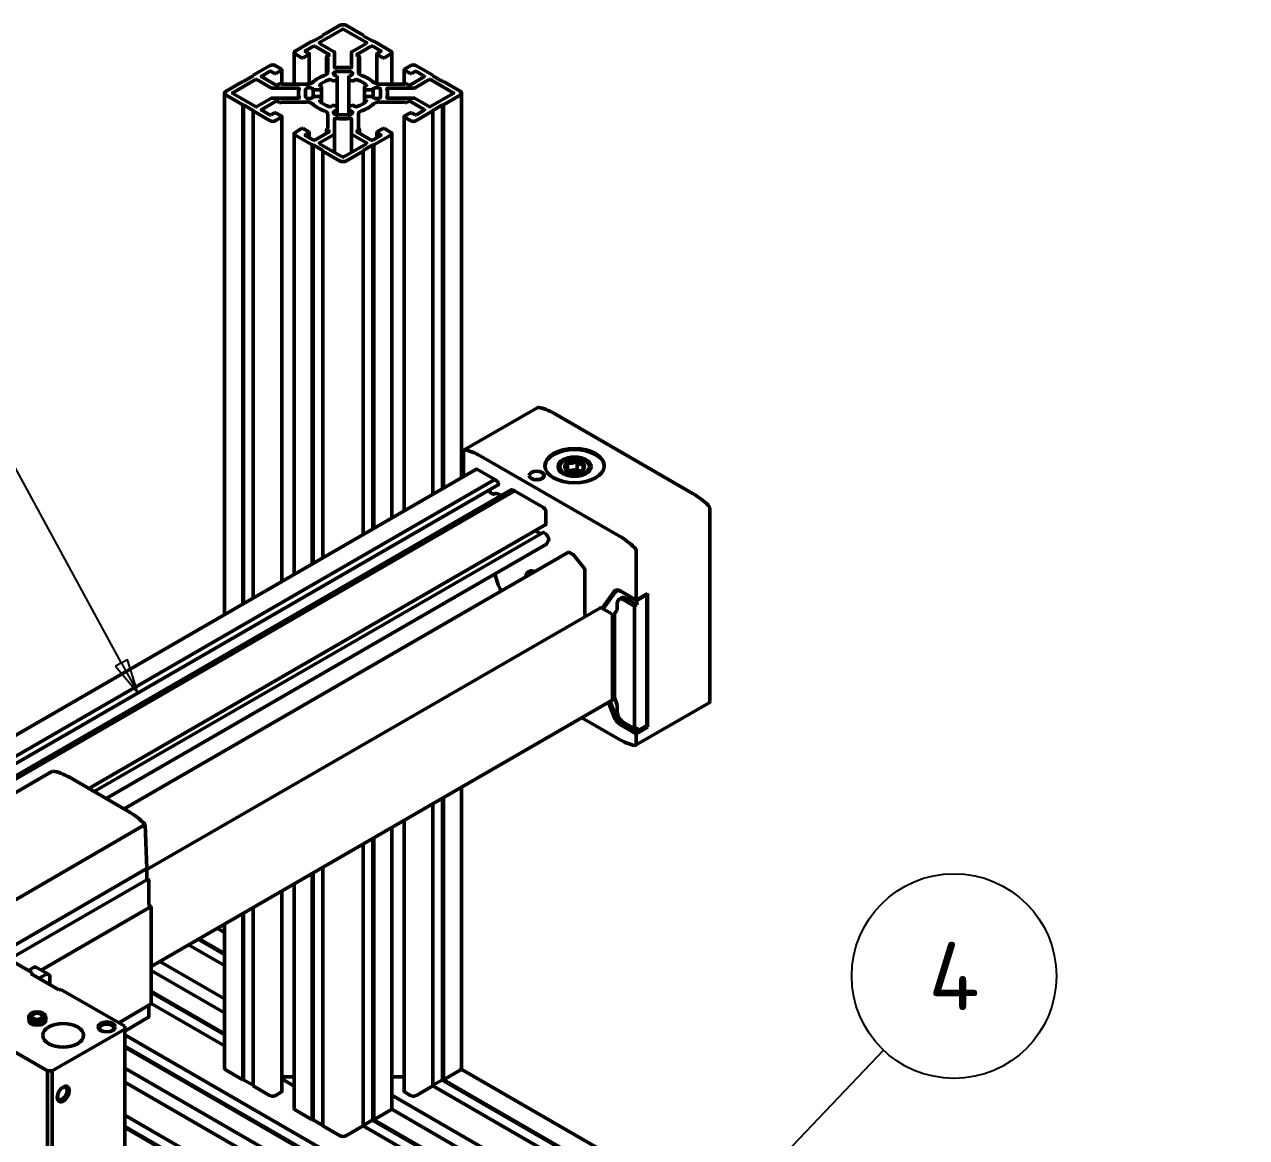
# Model space of a CAD drawing. Header units: millimetres. Extents: x 0 to 2376, y 0 to 1680.
# Drawn here: x 625.5 to 983.7, y 408.3 to 734.6 of the extents above; entities that cross this region are included whole.
import ezdxf

# ---------------------------------------------------------------- set-up
doc = ezdxf.new("R2010")
doc.units = ezdxf.units.MM
doc.header["$LTSCALE"] = 4
doc.layers.add('Symbol (ISO)', color=7, linetype='Continuous', lineweight=25)
doc.layers.add('Visible (ISO)', color=7, linetype='Continuous', lineweight=50)
doc.styles.add('Note Text (DIN)', font='isocpeur.ttf')

# ---------------------------------------------------------------- blocks, each defined once
blk = doc.blocks.new('Balloon1')
at = {"layer": 'Symbol (ISO)'}
for p, q in [((163.481, 136.851), (147.257, 166.656)), ((163.921, 137.09), (163.042, 136.612)), ((164.677, 134.655), (163.921, 137.09)), ((163.042, 136.612), (164.677, 134.655)), ((163.481, 136.851), (164.677, 134.655))]:
    blk.add_line(p, q, dxfattribs=at)
at = {"layer": 'Symbol (ISO)', "flags": 128}
blk.add_lwpolyline([(163.042, 136.612), (164.677, 134.655), (163.921, 137.09), (163.042, 136.612)], dxfattribs=at)
at = {"layer": 'Symbol (ISO)'}
blk.add_circle((142.285, 172.251), 7.5, dxfattribs=at)
blk.add_solid([(163.042, 136.612), (164.677, 134.655), (163.921, 137.09), (163.042, 136.612)], dxfattribs=at)
at = {"layer": 'Symbol (ISO)', "insert": (142.285, 172.251), "char_height": 5, "attachment_point": 5, "style": 'Note Text (DIN)'}
blk.add_mtext('1', dxfattribs=at)
blk = doc.blocks.new('Balloon4')
at = {"layer": 'Symbol (ISO)'}
for p, q in [((204.615, 93.028), (219.338, 108.498)), ((204.253, 93.372), (202.892, 91.217)), ((204.978, 92.683), (204.253, 93.372)), ((204.615, 93.028), (202.892, 91.217)), ((202.892, 91.217), (204.978, 92.683))]:
    blk.add_line(p, q, dxfattribs=at)
at = {"layer": 'Symbol (ISO)', "flags": 128}
blk.add_lwpolyline([(204.253, 93.372), (202.892, 91.217), (204.978, 92.683), (204.253, 93.372)], dxfattribs=at)
at = {"layer": 'Symbol (ISO)'}
blk.add_circle((224.49, 113.912), 7.5, dxfattribs=at)
blk.add_solid([(204.253, 93.372), (202.892, 91.217), (204.978, 92.683), (204.253, 93.372)], dxfattribs=at)
at = {"layer": 'Symbol (ISO)', "insert": (224.49, 113.912), "char_height": 5, "attachment_point": 5, "style": 'Note Text (DIN)'}
blk.add_mtext('4', dxfattribs=at)

msp = doc.modelspace()

# ---------------------------------------------------------------- linework, layer by layer
at = {"layer": 'Visible (ISO)'}
for p, q in [((710.08, 729.65), (712.91, 731.28)), ((718.64, 733.12), (711.99, 729.28)), ((712.91, 731.44), (717.79, 734.26)), ((712.91, 731.28), (712.91, 731.44)), ((725.71, 729.28), (719.06, 733.12)), ((719.91, 734.26), (724.79, 731.44)), ((724.79, 731.44), (724.79, 731.28)), ((724.79, 731.28), (727.62, 729.65)), ((704.81, 726.77), (709.8, 729.65)), ((710.15, 728.22), (707.85, 726.89)), ((709.8, 729.65), (710.08, 729.65)), ((714.61, 725.89), (710.57, 728.22)), ((711.99, 729.04), (716.26, 726.57)), ((721.44, 726.57), (725.71, 729.04)), ((727.12, 728.22), (723.09, 725.89)), ((729.84, 726.89), (727.55, 728.22)), ((727.62, 729.65), (727.9, 729.65)), ((727.9, 729.65), (732.88, 726.77)), ((704.52, 717.06), (704.52, 726.36)), ((706.72, 724.85), (704.81, 725.95)), ((708.84, 725.83), (707.15, 724.85)), ((707.85, 726.65), (708.84, 726.08)), ((708.93, 717.15), (708.93, 725.95)), ((714.02, 719.99), (714.02, 725.08)), ((714.11, 725.2), (714.61, 725.48)), ((714.26, 724.87), (714.11, 724.95)), ((714.35, 720.63), (714.35, 724.74)), ((716.35, 726.45), (716.35, 722.04)), ((721.35, 722.04), (721.35, 726.45)), ((723.09, 725.48), (723.59, 725.2)), ((723.35, 724.74), (723.35, 720.63)), ((723.59, 724.95), (723.44, 724.87)), ((723.67, 719.99), (723.67, 725.08)), ((728.77, 717.15), (728.77, 725.95)), ((728.85, 726.08), (729.84, 726.65)), ((730.55, 724.85), (728.85, 725.83)), ((732.88, 725.95), (730.97, 724.85)), ((733.18, 717.06), (733.18, 726.36)), ((692.54, 719.69), (697.53, 722.56)), ((697.32, 720.81), (695.02, 719.48)), ((698.73, 720.24), (697.74, 720.81)), ((698.94, 722.56), (700.85, 721.46)), ((700.85, 721.22), (699.15, 720.24)), ((700.94, 717.07), (700.94, 721.34)), ((720.55, 720.81), (717.15, 720.81)), ((736.76, 717.07), (736.76, 721.34)), ((736.84, 721.46), (738.75, 722.56)), ((738.54, 720.24), (736.84, 721.22)), ((739.96, 720.81), (738.97, 720.24)), ((740.17, 722.56), (745.15, 719.69)), ((742.68, 719.48), (740.38, 720.81)), ((684.55, 715.07), (689.43, 717.89)), ((693.18, 718.42), (686.53, 714.58)), ((689.43, 717.89), (689.72, 717.89)), ((689.72, 717.89), (692.54, 719.52)), ((692.54, 719.52), (692.54, 719.69)), ((697.88, 715.96), (693.6, 718.42)), ((695.02, 719.24), (699.05, 716.91)), ((699.76, 716.91), (700.25, 717.2)), ((700.68, 717.2), (700.83, 717.11)), ((701.04, 717.06), (708.17, 717.06)), ((712.1, 716.52), (712.44, 716.33)), ((715.62, 718.16), (715.28, 718.36)), ((717.15, 719.54), (717.15, 718.42)), ((717.15, 718.42), (717.15, 710.5)), ((720.55, 718.42), (720.55, 719.54)), ((720.55, 718.42), (720.55, 710.5)), ((722.41, 718.36), (722.08, 718.16)), ((725.26, 716.33), (725.6, 716.52)), ((729.52, 717.06), (736.66, 717.06)), ((736.87, 717.11), (737.02, 717.2)), ((737.44, 717.2), (737.94, 716.91)), ((738.65, 716.91), (742.68, 719.24)), ((744.09, 718.42), (739.82, 715.96)), ((751.16, 714.58), (744.52, 718.42)), ((745.15, 719.69), (745.15, 719.52)), ((745.15, 719.52), (747.98, 717.89)), ((747.98, 717.89), (748.26, 717.89)), ((748.26, 717.89), (753.14, 715.07)), ((684.11, 561.62), (684.11, 714.46)), ((689.43, 711.03), (684.55, 713.85)), ((686.53, 714.34), (693.18, 710.5)), ((693.6, 710.5), (697.88, 712.97)), ((705.72, 715.9), (698.09, 715.9)), ((698.09, 713.02), (705.72, 713.02)), ((705.78, 713.02), (705.78, 714.46)), ((707.85, 715.44), (707.85, 713.48)), ((711.98, 715.44), (710.05, 715.44)), ((710.05, 715.44), (710.05, 713.48)), ((710.05, 713.48), (711.98, 713.48)), ((712.58, 712.8), (712.58, 716.12)), ((725.11, 712.8), (725.11, 716.12)), ((727.65, 715.44), (725.71, 715.44)), ((725.71, 713.48), (727.65, 713.48)), ((727.65, 715.44), (727.65, 713.48)), ((729.85, 713.48), (729.85, 715.44)), ((731.92, 713.02), (731.92, 714.46)), ((739.61, 715.9), (731.98, 715.9)), ((731.98, 713.02), (739.61, 713.02)), ((739.82, 712.97), (744.09, 710.5)), ((744.52, 710.5), (751.16, 714.34)), ((753.14, 713.85), (748.26, 711.03)), ((753.58, 601.72), (753.58, 714.46)), ((689.72, 711.03), (689.43, 711.03)), ((689.43, 711.03), (689.43, 564.69)), ((692.54, 709.4), (689.72, 711.03)), ((689.72, 711.03), (689.72, 564.85)), ((692.54, 709.24), (692.54, 709.4)), ((699.05, 712.01), (695.02, 709.68)), ((695.02, 709.44), (697.32, 708.11)), ((700.25, 711.73), (699.76, 712.01)), ((700.83, 711.81), (700.68, 711.73)), ((708.17, 711.86), (701.04, 711.86)), ((712.44, 712.6), (712.1, 712.4)), ((712.58, 711.59), (712.58, 712.8)), ((715.28, 710.57), (715.62, 710.76)), ((717.15, 710.5), (717.15, 709.38)), ((717.15, 709.38), (717.15, 708.11)), ((720.55, 709.38), (720.55, 710.5)), ((720.55, 709.38), (720.55, 708.11)), ((722.08, 710.76), (722.41, 710.57)), ((725.11, 711.59), (725.11, 712.8)), ((725.6, 712.4), (725.26, 712.6)), ((736.66, 711.86), (729.52, 711.86)), ((737.02, 711.73), (736.87, 711.81)), ((737.94, 712.01), (737.44, 711.73)), ((742.68, 709.68), (738.65, 712.01)), ((740.38, 708.11), (742.68, 709.44)), ((747.98, 711.03), (745.15, 709.4)), ((745.15, 709.4), (745.15, 709.24)), ((748.26, 711.03), (747.98, 711.03)), ((747.98, 711.03), (747.98, 598.49)), ((748.26, 711.03), (748.26, 598.65)), ((697.53, 706.36), (692.54, 709.24)), ((692.54, 709.24), (692.54, 566.48)), ((697.74, 708.11), (698.73, 708.68)), ((700.85, 707.46), (698.94, 706.36)), ((699.15, 708.68), (700.85, 707.7)), ((700.94, 571.33), (700.94, 707.58)), ((714.35, 704.18), (714.35, 708.3)), ((716.35, 706.88), (716.35, 702.47)), ((717.15, 708.11), (720.55, 708.11)), ((721.35, 702.47), (721.35, 706.88)), ((723.35, 708.3), (723.35, 704.18)), ((736.76, 592.01), (736.76, 707.58)), ((736.84, 707.7), (738.54, 708.68)), ((738.75, 706.36), (736.84, 707.46)), ((738.97, 708.68), (739.96, 708.11)), ((745.15, 709.24), (740.17, 706.36)), ((745.15, 709.24), (745.15, 596.86)), ((704.52, 573.4), (704.52, 702.56)), ((704.81, 702.97), (706.72, 704.07)), ((707.15, 704.07), (708.84, 703.09)), ((708.84, 702.85), (707.85, 702.27)), ((708.93, 701.41), (708.93, 702.97)), ((710.57, 700.7), (714.61, 703.03)), ((716.26, 702.35), (711.99, 699.89)), ((714.02, 702.69), (714.02, 703.85)), ((714.11, 703.97), (714.26, 704.06)), ((714.61, 703.44), (714.11, 703.72)), ((716.35, 702.47), (716.35, 697.12)), ((721.35, 702.47), (721.35, 697.12)), ((725.71, 699.89), (721.44, 702.35)), ((723.59, 703.72), (723.09, 703.44)), ((723.09, 703.03), (727.12, 700.7)), ((723.44, 704.06), (723.59, 703.97)), ((723.67, 702.69), (723.67, 703.85)), ((728.77, 701.41), (728.77, 702.97)), ((728.85, 703.09), (730.55, 704.07)), ((729.84, 702.27), (728.85, 702.85)), ((730.97, 704.07), (732.88, 702.97)), ((733.18, 589.94), (733.18, 702.56)), ((709.8, 699.27), (704.81, 702.15)), ((707.85, 702.03), (710.15, 700.7)), ((710.08, 699.27), (709.8, 699.27)), ((709.8, 699.27), (709.8, 576.44)), ((712.91, 697.64), (710.08, 699.27)), ((710.08, 699.27), (710.08, 576.61)), ((711.99, 699.64), (718.64, 695.8)), ((719.06, 695.8), (725.71, 699.64)), ((727.62, 699.27), (724.79, 697.64)), ((727.55, 700.7), (729.84, 702.03)), ((727.9, 699.27), (727.62, 699.27)), ((727.62, 699.27), (727.62, 586.73)), ((732.88, 702.15), (727.9, 699.27)), ((727.9, 699.27), (727.9, 586.89)), ((712.91, 697.48), (712.91, 697.64)), ((717.79, 694.66), (712.91, 697.48)), ((712.91, 697.48), (712.91, 578.24)), ((724.79, 697.48), (719.91, 694.66)), ((724.79, 697.64), (724.79, 697.48)), ((724.79, 697.48), (724.79, 585.1)), ((775.94, 622.32), (754.37, 609.87)), ((780.65, 620.6), (821.45, 597.05)), ((754.2, 609.5), (754.2, 602.08)), ((799.88, 584.6), (759.08, 608.15)), ((783.64, 606.75), (783.47, 606.65)), ((784.69, 606.14), (784.69, 603.8)), ((787.48, 606.57), (787.48, 604.13)), ((789.82, 606.75), (789.99, 606.65)), ((486.84, 447.72), (757.8, 604.16)), ((758.3, 604.11), (763.36, 601.19)), ((784.81, 603.72), (786.08, 603.91)), ((786.08, 603.91), (787.48, 604.13)), ((787.48, 604.13), (788.4, 603.6)), ((492.18, 444.63), (763.36, 601.19)), ((494.05, 443.55), (764.34, 599.61)), ((763.36, 601.19), (764.15, 600.57)), ((764.39, 600.12), (764.39, 599.7)), ((497.19, 441.74), (768.15, 598.18)), ((497.91, 441.32), (769.09, 597.89)), ((764.53, 596.85), (765.18, 596.47)), ((768.3, 598.18), (769.09, 597.89)), ((769.09, 597.89), (777.61, 592.97)), ((778.32, 591.74), (778.32, 588.06)), ((826.33, 592.77), (826.33, 536.09)), ((644.31, 510.63), (778.27, 587.97)), ((645.92, 509.7), (777.47, 585.65)), ((777.57, 585.64), (778.28, 585.23)), ((778.35, 585.17), (778.82, 584.58)), ((649.4, 507.69), (778.48, 582.21)), ((779.11, 583.36), (778.52, 582.25)), ((654.64, 504.66), (782.93, 578.73)), ((654.67, 504.65), (784.96, 579.87)), ((785.21, 579.84), (786.25, 579.24)), ((786.42, 579.09), (789.56, 575.19)), ((804.76, 565.86), (804.76, 580.31)), ((789.77, 574.64), (789.77, 561.61)), ((794.81, 563.44), (798.28, 568.38)), ((798.6, 568.19), (795.13, 563.25)), ((799.45, 568.8), (798.94, 568.5)), ((800.47, 566.51), (799.76, 566.1)), ((800.12, 568.54), (804.76, 565.86)), ((801.72, 566.39), (804.97, 564.51)), ((804.76, 565.86), (808.08, 567.78)), ((807.94, 567.45), (804.97, 565.74)), ((807.73, 567.57), (807.94, 567.45)), ((807.94, 567.45), (807.94, 529.08)), ((808.08, 567.78), (808.08, 528.59)), ((661.36, 486.84), (794.36, 563.63)), ((794.51, 563.61), (797.62, 561.82)), ((799.25, 562.98), (798.4, 561.78)), ((799.25, 564.96), (799.25, 562.98)), ((804.27, 564.1), (801.01, 565.98)), ((804.97, 564.51), (804.27, 564.1)), ((804.27, 528.18), (804.27, 564.1)), ((804.97, 565.74), (804.76, 565.86)), ((804.97, 564.51), (804.97, 565.74)), ((797.83, 561.45), (797.83, 536.63)), ((798.4, 561.78), (798.4, 537.28)), ((662.63, 458.47), (797.77, 536.49)), ((798.28, 531.63), (796.65, 535.84)), ((797.11, 536.11), (798.6, 532.26)), ((798.4, 537.28), (799.25, 535.09)), ((799.25, 535.09), (799.25, 533.12)), ((826.16, 535.73), (804.6, 523.28)), ((788.87, 531.35), (799.88, 524.99)), ((804.76, 526.67), (800.12, 529.35)), ((800.44, 529.98), (804.97, 527.36)), ((801.01, 530.06), (804.27, 528.18)), ((804.97, 528.59), (804.27, 528.18)), ((808.08, 528.59), (804.76, 526.67)), ((804.76, 523.64), (804.76, 526.67)), ((807.94, 529.08), (804.97, 527.36)), ((804.97, 527.36), (804.97, 528.59)), ((808.08, 528.59), (807.59, 528.87)), ((503.04, 440.28), (633.72, 515.72)), ((638.63, 513.9), (655.96, 503.9)), ((753.58, 428.69), (753.58, 510.98)), ((745.15, 506.11), (745.15, 423.46)), ((747.98, 507.74), (747.98, 425.26)), ((748.26, 507.91), (748.26, 425.26)), ((530.21, 424.6), (660.88, 500.04)), ((660.88, 500.04), (661.36, 487.15)), ((733.18, 416.79), (733.18, 499.2)), ((736.76, 421.81), (736.76, 501.26)), ((727.62, 495.99), (727.62, 413.5)), ((727.9, 496.15), (727.9, 413.5)), ((724.79, 494.35), (724.79, 411.7)), ((712.91, 487.5), (712.91, 411.7)), ((618.1, 462.17), (661.36, 487.15)), ((620.93, 460.54), (661.36, 483.88)), ((661.36, 487.15), (661.36, 483.88)), ((661.36, 484.13), (661.75, 483.9)), ((709.8, 485.7), (709.8, 413.5)), ((710.08, 485.86), (710.08, 413.5)), ((661.93, 483.6), (661.93, 476.66)), ((700.94, 421.81), (700.94, 480.59)), ((704.52, 416.79), (704.52, 482.65)), ((630.36, 457.41), (662.63, 476.04)), ((662.1, 476.35), (662.63, 476.04)), ((662.63, 476.04), (662.63, 447.47)), ((689.43, 473.94), (689.43, 425.26)), ((689.72, 474.11), (689.72, 425.26)), ((692.54, 475.74), (692.54, 423.46)), ((684.11, 468.44), (682, 469.65)), ((684.11, 428.69), (684.11, 470.87)), ((627.62, 456.68), (608.59, 467.66)), ((684.11, 461.97), (676.4, 466.42)), ((684.11, 462.29), (676.69, 466.58)), ((684.11, 458.7), (673.57, 464.79)), ((684.11, 449.01), (665.18, 459.94)), ((628, 458.09), (626.59, 457.27)), ((627.46, 456.32), (627.62, 456.68)), ((635.55, 451.65), (627.46, 456.32)), ((627.62, 456.68), (627.62, 456.23)), ((632.54, 456.15), (629, 458.19)), ((629.73, 455.01), (631.54, 456.05)), ((632.95, 455.23), (632.95, 453.15)), ((684.11, 444.87), (662.63, 457.28)), ((636.16, 451.75), (635.55, 451.65)), ((654.84, 440.97), (636.16, 451.75)), ((684.11, 438.78), (662.63, 451.18)), ((684.11, 438.45), (662.63, 450.85)), ((627.08, 444.39), (626.92, 444.19)), ((631.33, 444.39), (631.49, 444.19)), ((653.1, 441.97), (662.63, 447.47)), ((661.93, 447.06), (661.93, 443.79)), ((684.11, 435.19), (662.63, 447.59)), ((626.7, 443.6), (626.7, 442.7)), ((631.7, 443.6), (631.7, 442.7)), ((654.84, 439.53), (661.82, 443.56)), ((654.84, 440.11), (654.84, 440.97)), ((614.18, 438.27), (632.21, 427.86)), ((633.62, 427.86), (654.84, 440.11)), ((654.84, 376.42), (654.84, 440.11)), ((948.66, 268.74), (654.84, 438.37)), ((948.8, 265.39), (654.84, 435.11)), ((948.66, 265.14), (654.84, 434.78)), ((632.21, 427.86), (633.62, 427.86)), ((632.21, 364.17), (632.21, 427.86)), ((633.62, 427.86), (633.62, 364.17)), ((948.86, 258.93), (654.84, 428.69)), ((689.43, 425.26), (684.55, 428.07)), ((753.14, 428.07), (748.26, 425.26)), ((983.7, 295.47), (753.49, 428.38)), ((951.42, 253.32), (654.84, 424.55)), ((689.72, 425.26), (689.43, 425.26)), ((692.54, 423.62), (689.72, 425.26)), ((697.53, 420.58), (692.54, 423.46)), ((704.52, 423.41), (700.94, 425.47)), ((704.52, 426.09), (701.04, 426.09)), ((736.66, 426.09), (733.18, 426.09)), ((745.15, 423.46), (740.17, 420.58)), ((747.98, 425.26), (745.15, 423.62)), ((974.96, 290.78), (745.15, 423.46)), ((977.93, 292.33), (747.84, 425.18)), ((748.26, 425.26), (747.98, 425.26)), ((978.07, 292.58), (748.26, 425.26)), ((700.85, 421.69), (698.94, 420.58)), ((969.33, 284.34), (733.18, 420.68)), ((738.75, 420.58), (736.84, 421.69)), ((709.8, 413.5), (704.81, 416.38)), ((732.88, 416.38), (727.9, 413.5)), ((963.19, 283.75), (733.11, 416.58)), ((948.66, 245.22), (654.84, 414.86)), ((710.08, 413.5), (709.8, 413.5)), ((712.91, 411.87), (710.08, 413.5)), ((727.62, 413.5), (724.79, 411.87)), ((957.57, 280.57), (727.47, 413.42)), ((727.9, 413.5), (727.62, 413.5)), ((957.71, 280.82), (727.9, 413.5)), ((948.8, 241.87), (654.84, 411.59)), ((948.66, 241.63), (654.84, 411.27)), ((717.79, 408.89), (712.91, 411.7)), ((724.79, 411.7), (719.91, 408.89)), ((954.6, 279.02), (724.79, 411.7))]:
    msp.add_line(p, q, dxfattribs=at)
for centre, major_axis, start_param, end_param in [((718.85, 733.65), (1.5, 0), 0.785398, 2.356194), ((718.85, 733), (-0.3, 0), 3.926991, 5.497787), ((710.36, 728.1), (-0.3, 0), 3.926991, 5.497787), ((712.2, 729.16), (-0.3, 0), 5.497787, 7.068583), ((725.49, 729.16), (0.3, 0), 5.497787, 7.068583), ((727.33, 728.1), (-0.3, 0), 3.926991, 5.497787), ((705.52, 726.36), (-1, 0), 5.497787, 7.068583), ((706.93, 724.97), (-0.3, 0), 0.785398, 2.356194), ((708.06, 726.77), (-0.3, 0), 5.497787, 7.068583), ((708.63, 725.95), (0.3, 0), 5.497787, 7.068583), ((714.32, 725.08), (-0.3, 0), 5.497787, 7.068583), ((714.05, 724.74), (0.3, 0), 0, 0.785398), ((714.25, 725.69), (0.5, 0), 5.497787, 7.068583), ((716.05, 726.45), (0.3, 0), 0, 0.785398), ((721.65, 726.45), (-0.3, 0), 5.497787, 6.283185), ((723.44, 725.69), (-0.5, 0), 5.497787, 7.068583), ((723.65, 724.74), (-0.3, 0), 5.497787, 6.283185), ((723.37, 725.08), (0.3, 0), 5.497787, 7.068583), ((729.07, 725.95), (-0.3, 0), 5.497787, 7.068583), ((729.63, 726.77), (0.3, 0), 5.497787, 7.068583), ((730.76, 724.97), (-0.3, 0), 0.785398, 2.356194), ((732.18, 726.36), (1, 0), 5.497787, 7.068583), ((697.53, 720.69), (-0.3, 0), 3.926991, 5.497787), ((698.24, 722.16), (1, 0), 0.785398, 2.356194), ((698.94, 720.36), (-0.3, 0), 0.785398, 2.356194), ((700.64, 721.34), (0.3, 0), 5.497787, 7.068583), ((712.35, 720.63), (2, 0), 5.25924, 6.283185), ((717.15, 720.18), (-1.1, 0), 4.712389, 7.853982), ((716.65, 722.04), (-0.3, 0), 0, 1.786047), ((718.85, 716.23), (10, 0), 1.355546, 1.786047), ((720.55, 720.18), (1.1, 0), 4.712389, 7.853982), ((721.05, 722.04), (0.3, 0), 4.497138, 6.283185), ((725.35, 720.63), (-2, 0), 0, 1.023945), ((737.06, 721.34), (-0.3, 0), 5.497787, 7.068583), ((738.75, 720.36), (-0.3, 0), 0.785398, 2.356194), ((739.46, 722.16), (1, 0), 0.785398, 2.356194), ((740.17, 720.69), (-0.3, 0), 3.926991, 5.497787), ((693.39, 718.3), (-0.3, 0), 3.926991, 5.497787), ((695.23, 719.36), (-0.3, 0), 5.497787, 7.068583), ((699.4, 717.11), (0.5, 0), 3.926991, 5.497787), ((700.46, 717.07), (0.3, 0), 0.785398, 2.356194), ((701.04, 717.23), (0.3, 0), 3.926991, 4.712389), ((708.17, 718.21), (2, 0), 4.712389, 5.736334), ((718.85, 714.46), (10.5, 0), 2.117647, 2.594742), ((712.45, 716.72), (-0.5, 0), 5.733291, 7.068583), ((718.85, 714.46), (-8, 0), 5.262283, 5.733291), ((714.93, 718.15), (-0.5, 0), 3.926991, 5.262283), ((715.97, 718.37), (-0.5, 0), 0.785398, 1.972715), ((718.85, 714.46), (-6.85, 0), 4.995892, 5.114307), ((716.85, 718.42), (0.3, 0), 4.995892, 6.283185), ((720.85, 718.42), (-0.3, 0), 0, 1.287294), ((718.85, 714.46), (-6.85, 0), 4.31047, 4.428886), ((721.72, 718.37), (-0.5, 0), 1.168878, 2.356194), ((722.77, 718.15), (-0.5, 0), 4.162495, 5.497787), ((718.85, 714.46), (-8, 0), 3.691487, 4.162495), ((718.85, 714.46), (10.5, 0), 0.546851, 1.023945), ((725.24, 716.72), (0.5, 0), 5.497787, 6.833079), ((729.52, 718.21), (2, 0), 3.688444, 4.712389), ((736.66, 717.23), (0.3, 0), 4.712389, 5.497787), ((737.23, 717.07), (0.3, 0), 0.785398, 2.356194), ((738.29, 717.11), (0.5, 0), 3.926991, 5.497787), ((742.47, 719.36), (0.3, 0), 5.497787, 7.068583), ((744.3, 718.3), (-0.3, 0), 3.926991, 5.497787), ((685.61, 714.46), (-1.5, 0), 5.497787, 7.068583), ((686.75, 714.46), (-0.3, 0), 5.497787, 7.068583), ((698.09, 716.08), (-0.3, 0), 0.785398, 1.570796), ((698.09, 712.84), (0.3, 0), 1.570796, 2.356194), ((715.78, 714.46), (-10, 0), 6.067935, 6.498436), ((705.72, 715.73), (0.3, 0), 6.067935, 7.853982), ((705.72, 713.19), (0.3, 0), 4.712389, 6.498436), ((708.95, 715.44), (1.1, 0), 0, 3.141593), ((708.95, 713.48), (-1.1, 0), 0, 3.141593), ((711.98, 715.62), (0.3, 0), 4.712389, 5.999683), ((711.98, 713.31), (0.3, 0), 0.283503, 1.570796), ((718.85, 714.46), (-6.85, 0), 5.881267, 5.999683), ((718.85, 714.46), (-6.85, 0), 0.283503, 0.401918), ((712.08, 716.12), (0.5, 0), 5.881267, 7.068583), ((712.08, 712.8), (0.5, 0), 5.497787, 6.685104), ((725.61, 716.12), (-0.5, 0), 5.497787, 6.685104), ((725.61, 712.8), (-0.5, 0), 5.881267, 7.068583), ((718.85, 714.46), (6.85, 0), 0.283503, 0.401918), ((718.85, 714.46), (6.85, 0), 5.881267, 5.999683), ((725.71, 715.62), (-0.3, 0), 0.283503, 1.570796), ((725.71, 713.31), (-0.3, 0), 4.712389, 5.999683), ((728.75, 715.44), (1.1, 0), 0, 3.141593), ((728.75, 713.48), (-1.1, 0), 0, 3.141593), ((731.98, 715.73), (-0.3, 0), 4.712389, 6.498436), ((731.98, 713.19), (-0.3, 0), 6.067935, 7.853982), ((721.92, 714.46), (10, 0), 6.067935, 6.498436), ((739.61, 716.08), (-0.3, 0), 1.570796, 2.356194), ((739.61, 712.84), (0.3, 0), 0.785398, 1.570796), ((750.95, 714.46), (0.3, 0), 5.497787, 7.068583), ((752.08, 714.46), (1.5, 0), 5.497787, 7.068583), ((693.39, 710.62), (0.3, 0), 3.926991, 5.497787), ((695.23, 709.56), (-0.3, 0), 5.497787, 7.068583), ((699.4, 711.81), (-0.5, 0), 3.926991, 5.497787), ((700.46, 711.85), (-0.3, 0), 0.785398, 2.356194), ((701.04, 711.69), (-0.3, 0), 4.712389, 5.497787), ((708.17, 710.71), (-2, 0), 3.688444, 4.712389), ((718.85, 714.46), (-10.5, 0), 0.546851, 1.023945), ((712.45, 712.2), (-0.5, 0), 5.497787, 6.833079), ((718.85, 714.46), (8, 0), 3.691487, 4.162495), ((714.93, 710.77), (0.5, 0), 4.162495, 5.497787), ((715.97, 710.56), (0.5, 0), 1.168878, 2.356194), ((717.15, 708.75), (-1.1, 0), 4.712389, 7.853982), ((718.85, 714.46), (6.85, 0), 4.31047, 4.428886), ((716.85, 710.5), (0.3, 0), 0, 1.287294), ((720.85, 710.5), (-0.3, 0), 4.995892, 6.283185), ((720.55, 708.75), (1.1, 0), 4.712389, 7.853982), ((718.85, 714.46), (6.85, 0), 4.995892, 5.114307), ((721.72, 710.56), (0.5, 0), 0.785398, 1.972715), ((722.77, 710.77), (0.5, 0), 3.926991, 5.262283), ((718.85, 714.46), (8, 0), 5.262283, 5.733291), ((718.85, 714.46), (-10.5, 0), 2.117647, 2.594742), ((725.24, 712.2), (0.5, 0), 5.733291, 7.068583), ((729.52, 710.71), (-2, 0), 4.712389, 5.736334), ((736.66, 711.69), (-0.3, 0), 3.926991, 4.712389), ((737.23, 711.85), (-0.3, 0), 0.785398, 2.356194), ((738.29, 711.81), (-0.5, 0), 3.926991, 5.497787), ((742.47, 709.56), (0.3, 0), 5.497787, 7.068583), ((744.3, 710.62), (0.3, 0), 3.926991, 5.497787), ((697.53, 708.24), (0.3, 0), 3.926991, 5.497787), ((698.24, 706.77), (-1, 0), 0.785398, 2.356194), ((698.94, 708.56), (0.3, 0), 0.785398, 2.356194), ((700.64, 707.58), (0.3, 0), 5.497787, 7.068583), ((712.35, 708.3), (2, 0), 0, 1.023945), ((716.65, 706.88), (-0.3, 0), 4.497138, 6.283185), ((718.85, 712.69), (-10, 0), 1.355546, 1.786047), ((721.05, 706.88), (0.3, 0), 0, 1.786047), ((725.35, 708.3), (-2, 0), 5.25924, 6.283185), ((737.06, 707.58), (-0.3, 0), 5.497787, 7.068583), ((738.75, 708.56), (0.3, 0), 0.785398, 2.356194), ((739.46, 706.77), (-1, 0), 0.785398, 2.356194), ((740.17, 708.24), (0.3, 0), 3.926991, 5.497787), ((705.52, 702.56), (-1, 0), 5.497787, 7.068583), ((706.93, 703.95), (0.3, 0), 0.785398, 2.356194), ((708.06, 702.15), (-0.3, 0), 5.497787, 7.068583), ((708.63, 702.97), (0.3, 0), 5.497787, 7.068583), ((714.32, 703.85), (-0.3, 0), 5.497787, 7.068583), ((714.05, 704.18), (0.3, 0), 5.497787, 6.283185), ((714.25, 703.23), (0.5, 0), 5.497787, 7.068583), ((716.05, 702.47), (0.3, 0), 5.497787, 6.283185), ((721.65, 702.47), (-0.3, 0), 0, 0.785398), ((723.44, 703.23), (-0.5, 0), 5.497787, 7.068583), ((723.65, 704.18), (-0.3, 0), 0, 0.785398), ((723.37, 703.85), (0.3, 0), 5.497787, 7.068583), ((729.07, 702.97), (-0.3, 0), 5.497787, 7.068583), ((729.63, 702.15), (0.3, 0), 5.497787, 7.068583), ((730.76, 703.95), (0.3, 0), 0.785398, 2.356194), ((732.18, 702.56), (1, 0), 5.497787, 7.068583), ((710.36, 700.83), (0.3, 0), 3.926991, 5.497787), ((712.2, 699.76), (-0.3, 0), 5.497787, 7.068583), ((725.49, 699.76), (0.3, 0), 5.497787, 7.068583), ((727.33, 700.83), (0.3, 0), 3.926991, 5.497787), ((718.85, 695.93), (0.3, 0), 3.926991, 5.497787), ((718.85, 695.27), (-1.5, 0), 0.785398, 2.356194), ((776.34, 621.63), (-0.4, 0.693), 5.821099, 6.283185), ((780.65, 604.27), (10, -17.32), 2.356194, 2.679506), ((754.77, 609.18), (-0.4, 0.693), 5.821099, 7.068583), ((759.08, 591.82), (-10, 17.32), 5.497787, 5.821099), ((786.73, 604.97), (8.7, 0), 0.028451, 3.113142), ((758.3, 603.29), (-0.5, 0.866), 5.497787, 6.283185), ((786.73, 602.52), (-2.5, 0), 4.974188, 5.440091), ((786.73, 602.52), (-2.5, 0), 3.984687, 4.974188), ((764.1, 600.28), (0.2, -0.346), 0.785398, 2.181662), ((764.24, 599.78), (0.1, -0.173), 0, 0.785398), ((775.63, 599.91), (-2.2, 0), 4.44414, 4.980638), ((762.48, 598.36), (0.8, -1.39), 4.61627, 6.282888), ((764.53, 594.8), (-1.25, 2.17), 5.497787, 6.282888), ((768.35, 597.83), (-0.2, 0.346), 5.67232, 6.283185), ((821.45, 580.72), (10, -17.32), 2.032883, 2.356194), ((777.61, 592.15), (0.5, -0.866), 0.785398, 2.356194), ((825.76, 593.09), (0.4, -0.693), 0.785398, 2.032883), ((778.17, 588.14), (0.1, -0.173), 0, 0.785398), ((776.19, 587.41), (1.1, -1.91), 4.970046, 6.113368), ((777.57, 585.48), (-0.1, 0.173), 5.497787, 6.283185), ((778.28, 585.07), (0.1, -0.173), 1.832596, 2.356194), ((778.47, 584.08), (0.5, -0.866), 0.349066, 1.832596), ((799.88, 568.27), (-10, 17.32), 5.174476, 5.497787), ((778.33, 582.47), (0.15, -0.26), 0, 0.349066), ((804.2, 580.64), (-0.4, 0.693), 3.926991, 5.174476), ((783.43, 577.86), (-0.5, 0.866), 6.047392, 6.283185), ((785.21, 579.43), (-0.25, 0.433), 5.497787, 6.283185), ((786.25, 578.83), (0.25, -0.433), 1.832596, 2.356194), ((774.14, 571.29), (8, -13.86), 4.239376, 4.58387), ((775.42, 570.55), (-2.12, 3.68), 5.610233, 6.956138), ((789.35, 574.88), (0.3, -0.52), 0.785398, 1.832596), ((800.12, 566.09), (-1.5, 2.6), 5.497787, 6.544985), ((800.44, 565.9), (-1.5, 2.6), 5.497787, 6.544985), ((801.01, 563.94), (-1.25, 2.17), 5.497787, 7.068583), ((801.72, 564.35), (-1.25, 2.17), 5.497787, 6.283185), ((794.51, 563.37), (-0.15, 0.26), 5.497787, 6.283185), ((790.83, 561), (0.75, -1.3), 3.926991, 4.36396), ((797.62, 561.57), (0.15, -0.26), 0.785398, 2.356194), ((797.62, 536.75), (0.15, -0.26), 0, 0.785398), ((825.76, 536.42), (0.4, -0.693), 0, 0.785398), ((800.12, 531.8), (-1.5, 2.6), 1.308997, 2.356194), ((800.44, 532.43), (1.5, -2.6), 4.45059, 5.497787), ((801.01, 532.1), (1.25, -2.17), 3.926991, 5.497787), ((799.88, 541.32), (10, -17.32), 5.497787, 5.821099), ((804.2, 523.97), (0.4, -0.693), 5.821099, 7.068583), ((638.63, 497.57), (10, -17.32), 2.356194, 2.711231), ((655.96, 487.57), (10, -17.32), 2.001005, 2.356194), ((661.75, 483.7), (0.125, -0.217), 0.785398, 2.356194), ((662.1, 476.55), (0.125, -0.217), 3.926991, 5.497787), ((628, 456.46), (1, 1.73), 0, 0.785398), ((631.54, 454.42), (1, 1.73), 5.497787, 7.068583), ((629.2, 443.6), (2.5, 0), 2.721058, 6.70372), ((629.2, 442.7), (2.5, 0), 3.141593, 6.283185), ((649.57, 440.39), (2.07, 0), 5.597707, 10.110257), ((661.57, 444), (0.25, -0.433), 0, 0.785398), ((685.61, 428.69), (-1.5, 0), 0, 0.785398), ((752.08, 428.69), (1.5, 0), 5.497787, 6.283185), ((636.54, 421.24), (1.03, 1.79), 2.456114, 6.968664), ((701.04, 425.92), (-0.3, 0), 4.712389, 5.042466), ((736.66, 425.92), (-0.3, 0), 4.382312, 4.712389), ((698.24, 420.99), (-1, 0), 0.785398, 2.356194), ((700.64, 421.81), (0.3, 0), 5.497787, 6.283185), ((737.06, 421.81), (-0.3, 0), 0, 0.785398), ((739.46, 420.99), (-1, 0), 0.785398, 2.356194), ((705.52, 416.79), (-1, 0), 0, 0.785398), ((732.18, 416.79), (1, 0), 5.497787, 6.283185), ((718.85, 409.5), (-1.5, 0), 0.785398, 2.356194)]:
    msp.add_ellipse(centre, major_axis=major_axis, ratio=0.57735, start_param=start_param, end_param=end_param, dxfattribs=at)
for centre, major_axis in [((786.73, 605.25), (-8.7, 0)), ((786.73, 604.97), (4.86, 0)), ((786.73, 604.97), (-4.36, 0)), ((786.73, 604.97), (-2.9, 0)), ((775.63, 602.36), (-2.2, 0)), ((629.2, 443.84), (2.33, 0)), ((629.2, 443.84), (1.6, 0)), ((636.81, 438.27), (-6, 0)), ((649.57, 440.74), (2.5, 0)), ((636.84, 421.06), (1.25, 2.17))]:
    msp.add_ellipse(centre, major_axis=major_axis, ratio=0.57735, dxfattribs=at)
for points, weights in [([(784.32, 605.02), (784.49, 605.39), (784.69, 606.14)], [1, 1.03859927489, 1.00124210727]), ([(784.69, 606.14), (785.44, 605.94), (786.08, 606.04)], [1.00124210727, 1.03859927489, 1]), ([(786.08, 606.04), (786.73, 606.14), (787.48, 606.57)], [1, 1.03859927489, 1.00124210727]), ([(787.48, 606.57), (788.02, 605.94), (788.5, 605.66)], [1.00124210727, 1.03859927489, 1]), ([(788.5, 605.66), (788.97, 605.39), (789.52, 605.39)], [1, 1.03859927489, 1.00124210727]), ([(783.94, 604.53), (784.14, 604.64), (784.32, 605.02)], [1.00124210727, 1.03859927489, 1]), ([(784.83, 603.7), (784.42, 603.98), (783.94, 604.53)], [1.00912480029, 1.03349840858, 1.00124210727]), ([(789.14, 604.27), (788.97, 603.9), (788.77, 603.78)], [1, 1.03834119178, 1.00173826781]), ([(789.52, 605.39), (789.32, 604.64), (789.14, 604.27)], [1.00124210727, 1.03859927489, 1])]:
    msp.add_rational_spline(points, weights, degree=2, dxfattribs=at)

# ---------------------------------------------------------------- block references
at = {"layer": 'Symbol (ISO)', "xscale": 4, "yscale": 4, "zscale": 4}
for name in ['Balloon1', 'Balloon4']:
    msp.add_blockref(name, (0, 0), dxfattribs=at)

doc.saveas('drawing.dxf')
